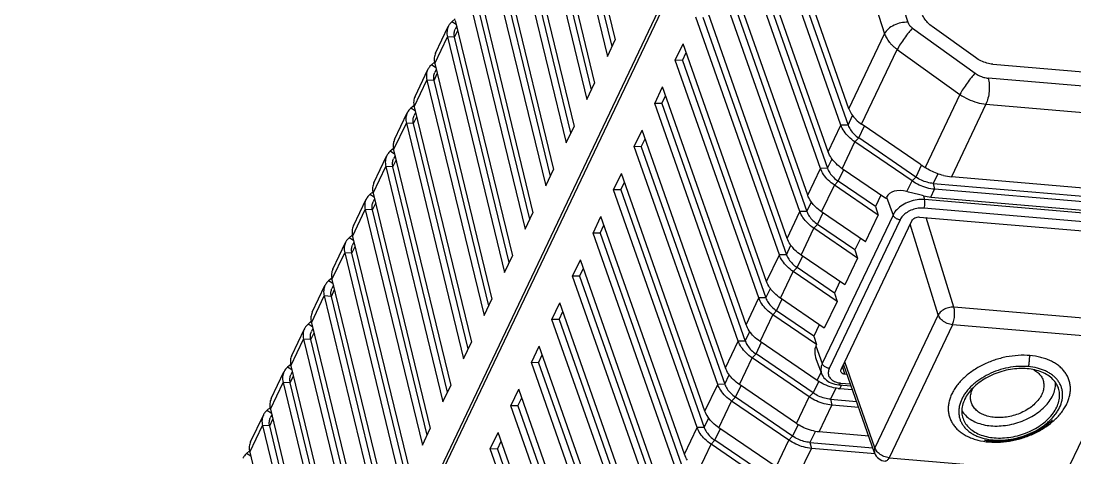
# Model space of a CAD drawing. Header units: millimetres. Extents: x 14276 to 15242, y -9916 to -8542.
# Drawn here: x 14441.6 to 14525.8, y -9516.4 to -9481.6 of the extents above; entities that cross this region are included whole.
import ezdxf

# ---------------------------------------------------------------- set-up
doc = ezdxf.new("R2010")
doc.units = ezdxf.units.MM

# ---------------------------------------------------------------- blocks, each defined once
blk = doc.blocks.new('u9')
at = {"color": 7, "linetype": 'Continuous'}
for p, q in [((256.083, 226.016), (317.524, 354.946)), ((256.178, 225.673), (317.604, 354.573)), ((279.525, 282.701), (272.857, 301.658)), ((273.42, 301.666), (280.095, 282.69)), ((299.322, 282.958), (294.754, 301.754)), ((272.794, 300.353), (279.469, 281.377)), ((298.305, 280.824), (293.737, 299.62)), ((277.883, 279.254), (271.214, 298.211)), ((271.777, 298.219), (278.452, 279.243)), ((297.679, 279.51), (293.111, 298.307)), ((293.362, 298.833), (297.732, 280.853)), ((271.151, 296.906), (277.826, 277.929)), ((296.662, 277.376), (292.094, 296.173)), ((296.037, 276.063), (291.469, 294.859)), ((291.719, 295.386), (296.089, 277.406)), ((276.24, 275.806), (269.572, 294.764)), ((270.134, 294.772), (276.809, 275.795)), ((269.508, 293.458), (276.183, 274.482)), ((295.02, 273.929), (290.452, 292.726)), ((290.076, 291.938), (294.446, 273.959)), ((274.597, 272.359), (267.929, 291.316)), ((268.491, 291.324), (275.166, 272.348)), ((294.394, 272.616), (289.826, 291.412)), ((267.866, 290.011), (274.54, 271.035)), ((293.377, 270.482), (288.809, 289.278)), ((288.434, 288.491), (292.803, 270.511)), ((272.954, 268.912), (266.286, 287.869)), ((266.849, 287.877), (273.523, 268.901)), ((292.751, 269.168), (288.183, 287.965)), ((266.223, 286.564), (272.898, 267.587)), ((291.734, 267.035), (287.166, 285.831)), ((255.45, 284.779), (254.433, 282.645)), ((257.579, 285.116), (262.144, 282)), ((257.885, 285.432), (262.45, 282.316)), ((286.791, 285.044), (291.16, 267.064)), ((234.054, 284.6), (228.993, 273.982)), ((248.221, 283.391), (234.054, 284.6)), ((257.259, 284.118), (256.242, 281.985)), ((257.259, 284.118), (261.824, 281.003)), ((263.467, 284.45), (262.45, 282.316)), ((271.312, 265.464), (264.643, 284.422)), ((265.206, 284.43), (271.881, 265.454)), ((291.108, 265.721), (286.54, 284.518)), ((243.16, 272.773), (248.221, 283.391)), ((249.341, 283.08), (254.433, 282.645)), ((264.58, 283.116), (263.563, 280.983)), ((264.58, 283.116), (271.255, 264.14)), ((299.244, 283.281), (299.591, 283.063)), ((299.332, 282.841), (299.591, 283.063)), ((244.289, 271.993), (249.349, 282.612)), ((249.349, 282.612), (251.763, 275.731)), ((249.379, 283.002), (251.859, 275.933)), ((254.545, 282.177), (249.518, 282.606)), ((254.545, 282.177), (254.433, 282.645)), ((262.144, 282), (262.45, 282.316)), ((279.525, 282.701), (279.225, 282.07)), ((280.095, 282.69), (279.469, 281.377)), ((279.525, 282.701), (280.095, 282.69)), ((285.523, 282.384), (284.897, 281.07)), ((290.091, 263.587), (285.523, 282.384)), ((299.322, 282.958), (298.305, 280.824)), ((240.07, 282.059), (240.026, 282.063)), ((240.112, 282.055), (240.07, 282.059)), ((240.152, 282.051), (240.112, 282.055)), ((240.191, 282.046), (240.152, 282.051)), ((240.23, 282.042), (240.191, 282.046)), ((240.267, 282.037), (240.23, 282.042)), ((240.303, 282.032), (240.267, 282.037)), ((240.338, 282.027), (240.303, 282.032)), ((240.373, 282.022), (240.338, 282.027)), ((240.406, 282.017), (240.373, 282.022)), ((240.439, 282.012), (240.406, 282.017)), ((240.472, 282.006), (240.439, 282.012)), ((240.503, 282.001), (240.472, 282.006)), ((240.534, 281.996), (240.503, 282.001)), ((240.576, 281.988), (240.534, 281.996)), ((240.584, 281.986), (240.576, 281.988)), ((249.846, 281.67), (253.807, 281.332)), ((254.115, 281.277), (254.545, 282.177)), ((255.489, 280.732), (255.936, 281.669)), ((255.936, 281.669), (256.242, 281.985)), ((255.936, 281.669), (260.501, 278.553)), ((256.242, 281.985), (260.807, 278.869)), ((262.144, 282), (261.697, 281.063)), ((285.148, 281.597), (289.518, 263.617)), ((299.256, 282.124), (298.239, 279.991)), ((235.329, 280.535), (235.302, 280.511)), ((235.357, 280.56), (235.329, 280.535)), ((235.386, 280.584), (235.357, 280.56)), ((235.415, 280.609), (235.386, 280.584)), ((235.445, 280.634), (235.415, 280.609)), ((235.476, 280.659), (235.445, 280.634)), ((235.507, 280.685), (235.476, 280.659)), ((235.539, 280.71), (235.507, 280.685)), ((235.572, 280.736), (235.539, 280.71)), ((235.606, 280.762), (235.572, 280.736)), ((235.64, 280.789), (235.606, 280.762)), ((235.675, 280.815), (235.64, 280.789)), ((235.712, 280.842), (235.675, 280.815)), ((235.749, 280.869), (235.712, 280.842)), ((235.787, 280.896), (235.749, 280.869)), ((235.826, 280.924), (235.787, 280.896)), ((235.866, 280.952), (235.826, 280.924)), ((235.907, 280.98), (235.866, 280.952)), ((235.949, 281.008), (235.907, 280.98)), ((235.993, 281.036), (235.949, 281.008)), ((253.807, 281.332), (252.791, 279.198)), ((255.616, 280.671), (254.599, 278.537)), ((255.616, 280.671), (260.181, 277.555)), ((261.824, 281.003), (260.807, 278.869)), ((263.001, 280.975), (262.638, 280.214)), ((263.001, 280.975), (263.563, 280.983)), ((269.669, 262.017), (263.001, 280.975)), ((263.563, 280.983), (270.238, 262.006)), ((289.465, 262.274), (284.897, 281.07)), ((297.732, 280.853), (297.473, 280.311)), ((297.732, 280.853), (298.305, 280.824)), ((235.176, 280.396), (235.154, 280.375)), ((235.199, 280.418), (235.176, 280.396)), ((235.224, 280.441), (235.199, 280.418)), ((235.25, 280.464), (235.224, 280.441)), ((235.276, 280.488), (235.25, 280.464)), ((235.302, 280.511), (235.276, 280.488)), ((297.567, 279.974), (297.68, 280.213)), ((297.601, 279.834), (297.948, 279.616)), ((250.649, 279.381), (252.791, 279.198)), ((252.902, 278.73), (250.815, 278.908)), ((252.902, 278.73), (252.791, 279.198)), ((260.501, 278.553), (260.807, 278.869)), ((262.937, 279.669), (261.92, 277.535)), ((262.937, 279.669), (269.612, 260.693)), ((277.883, 279.254), (277.582, 278.623)), ((278.452, 279.243), (277.826, 277.929)), ((277.883, 279.254), (278.452, 279.243)), ((283.881, 278.936), (283.255, 277.623)), ((288.449, 260.14), (283.881, 278.936)), ((297.679, 279.51), (296.662, 277.376)), ((297.689, 279.394), (297.948, 279.616)), ((252.473, 277.829), (252.902, 278.73)), ((253.846, 277.284), (254.293, 278.222)), ((254.293, 278.222), (254.599, 278.537)), ((254.293, 278.222), (258.858, 275.106)), ((254.599, 278.537), (259.164, 275.422)), ((260.501, 278.553), (260.054, 277.616)), ((283.505, 278.149), (287.875, 260.17)), ((297.613, 278.677), (296.596, 276.543)), ((251.144, 277.972), (252.165, 277.885)), ((252.244, 277.57), (251.255, 277.654)), ((252.095, 277.432), (251.309, 277.499)), ((252.165, 277.885), (252.024, 277.589)), ((253.973, 277.224), (253.658, 276.563)), ((253.973, 277.224), (258.538, 274.108)), ((260.181, 277.555), (259.164, 275.422)), ((261.358, 277.527), (260.996, 276.767)), ((261.358, 277.527), (261.92, 277.535)), ((268.026, 258.57), (261.358, 277.527)), ((261.92, 277.535), (268.595, 258.559)), ((287.823, 258.827), (283.255, 277.623)), ((296.089, 277.406), (295.83, 276.864)), ((296.089, 277.406), (296.662, 277.376)), ((252.054, 276.341), (246.402, 264.482)), ((251.576, 276.74), (251.758, 276.725)), ((251.758, 276.725), (251.937, 276.096)), ((254.036, 275.555), (253.616, 276.675)), ((295.924, 276.527), (296.038, 276.765)), ((295.958, 276.386), (296.306, 276.168)), ((247.346, 264.402), (252.997, 276.26)), ((247.907, 264.021), (253.558, 275.88)), ((254.071, 274.464), (253.558, 275.88)), ((261.294, 276.222), (260.278, 274.088)), ((261.294, 276.222), (267.969, 257.246)), ((276.24, 275.806), (275.939, 275.175)), ((276.809, 275.795), (276.183, 274.482)), ((276.24, 275.806), (276.809, 275.795)), ((282.238, 275.489), (281.612, 274.176)), ((286.806, 256.693), (282.238, 275.489)), ((296.037, 276.063), (295.02, 273.929)), ((296.046, 275.947), (296.306, 276.168)), ((75.248, 275.299), (243.242, 260.965)), ((258.858, 275.106), (258.412, 274.169)), ((258.858, 275.106), (259.164, 275.422)), ((281.863, 274.702), (286.232, 256.722)), ((295.971, 275.23), (294.954, 273.096)), ((228.993, 273.982), (243.16, 272.773)), ((254.023, 274.362), (254.071, 274.464)), ((254.235, 273.693), (254.023, 274.362)), ((254.023, 274.362), (257.522, 271.974)), ((258.538, 274.108), (257.522, 271.974)), ((259.715, 274.08), (259.353, 273.32)), ((259.715, 274.08), (260.278, 274.088)), ((266.383, 255.123), (259.715, 274.08)), ((260.278, 274.088), (266.952, 255.112)), ((286.18, 255.379), (281.612, 274.176)), ((294.446, 273.959), (294.188, 273.417)), ((294.446, 273.959), (295.02, 273.929)), ((252.38, 270.915), (253.397, 273.049)), ((253.397, 273.049), (256.896, 270.661)), ((253.798, 272.775), (254.235, 273.693)), ((254.235, 273.693), (257.216, 271.659)), ((294.281, 273.079), (294.395, 273.318)), ((294.315, 272.939), (294.663, 272.721)), ((228.873, 272.591), (243.041, 271.382)), ((259.652, 272.775), (258.635, 270.641)), ((259.652, 272.775), (266.326, 253.798)), ((274.597, 272.359), (274.296, 271.728)), ((275.166, 272.348), (274.54, 271.035)), ((274.597, 272.359), (275.166, 272.348)), ((294.394, 272.616), (293.377, 270.482)), ((294.403, 272.499), (294.663, 272.721)), ((243.041, 271.382), (245.264, 264.221)), ((244.289, 271.993), (246.534, 264.759)), ((257.216, 271.659), (256.769, 270.721)), ((257.216, 271.659), (257.522, 271.974)), ((280.595, 272.042), (279.969, 270.729)), ((280.22, 271.255), (284.589, 253.275)), ((285.163, 253.245), (280.595, 272.042)), ((294.328, 271.783), (293.311, 269.649)), ((252.592, 270.246), (252.38, 270.915)), ((252.38, 270.915), (255.879, 268.527)), ((256.896, 270.661), (255.879, 268.527)), ((258.072, 270.633), (257.71, 269.872)), ((258.072, 270.633), (258.635, 270.641)), ((264.74, 251.675), (258.072, 270.633)), ((258.635, 270.641), (265.31, 251.665)), ((284.537, 251.932), (279.969, 270.729)), ((292.803, 270.511), (292.545, 269.969)), ((292.803, 270.511), (293.377, 270.482)), ((250.737, 267.468), (251.754, 269.602)), ((251.754, 269.602), (255.253, 267.214)), ((252.155, 269.328), (252.592, 270.246)), ((252.592, 270.246), (255.573, 268.211)), ((292.638, 269.632), (292.752, 269.871)), ((240.476, 255.161), (72.482, 269.496)), ((258.009, 269.327), (256.992, 267.194)), ((258.009, 269.327), (264.684, 250.351)), ((272.954, 268.912), (272.654, 268.281)), ((273.523, 268.901), (272.898, 267.587)), ((272.954, 268.912), (273.523, 268.901)), ((292.751, 269.168), (291.734, 267.035)), ((292.672, 269.492), (293.02, 269.274)), ((292.761, 269.052), (293.02, 269.274)), ((255.573, 268.211), (255.126, 267.274)), ((255.573, 268.211), (255.879, 268.527)), ((278.952, 268.595), (278.326, 267.281)), ((283.52, 249.798), (278.952, 268.595)), ((292.685, 268.335), (291.668, 266.202)), ((72.297, 267.429), (240.291, 253.095)), ((250.949, 266.798), (250.737, 267.468)), ((250.737, 267.468), (254.236, 265.08)), ((255.253, 267.214), (254.236, 265.08)), ((256.43, 267.186), (256.067, 266.425)), ((256.43, 267.186), (256.992, 267.193)), ((263.098, 248.228), (256.43, 267.186)), ((256.992, 267.194), (263.667, 248.217)), ((282.894, 248.485), (278.326, 267.281)), ((278.577, 267.807), (282.947, 249.828)), ((291.16, 267.064), (290.902, 266.522)), ((291.16, 267.064), (291.734, 267.035)), ((239.928, 251.978), (73.287, 266.197)), ((250.512, 265.881), (250.949, 266.798)), ((250.949, 266.798), (253.93, 264.764)), ((290.996, 266.185), (291.109, 266.423)), ((245.778, 264.177), (229.957, 265.527)), ((250.111, 266.154), (249.094, 264.02)), ((250.111, 266.154), (253.61, 263.766)), ((256.366, 265.88), (255.349, 263.746)), ((256.366, 265.88), (263.041, 246.904)), ((271.312, 265.464), (271.011, 264.834)), ((271.881, 265.454), (271.255, 264.14)), ((271.312, 265.464), (271.881, 265.454)), ((291.108, 265.721), (290.091, 263.587)), ((291.03, 266.045), (291.377, 265.827)), ((291.118, 265.605), (291.377, 265.827)), ((229.62, 264.82), (245.441, 263.47)), ((253.93, 264.764), (253.483, 263.827)), ((253.93, 264.764), (254.236, 265.08)), ((277.309, 265.147), (276.684, 263.834)), ((281.877, 246.351), (277.309, 265.147)), ((291.042, 264.888), (290.025, 262.754)), ((229.557, 264.134), (245.379, 262.784)), ((244.874, 262.586), (229.622, 263.888)), ((248.42, 262.605), (247.907, 264.021)), ((249.307, 263.351), (249.094, 264.02)), ((249.094, 264.02), (252.593, 261.632)), ((253.61, 263.766), (252.593, 261.632)), ((254.787, 263.738), (254.424, 262.978)), ((254.787, 263.738), (255.349, 263.746)), ((261.455, 244.781), (254.787, 263.738)), ((255.349, 263.746), (262.024, 244.77)), ((281.252, 245.038), (276.684, 263.834)), ((276.934, 264.36), (281.304, 246.381)), ((230.288, 263.181), (244.577, 261.962)), ((248.869, 262.433), (249.307, 263.351)), ((249.307, 263.351), (252.287, 261.317)), ((289.518, 263.617), (289.259, 263.075)), ((289.353, 262.738), (289.466, 262.976)), ((289.518, 263.617), (290.091, 263.587)), ((244.688, 261.494), (230.447, 262.709)), ((244.874, 262.586), (244.577, 261.962)), ((245.458, 262.481), (245.379, 262.784)), ((246.791, 262.152), (246.385, 261.301)), ((248.468, 262.707), (248.42, 262.605)), ((248.468, 262.707), (251.967, 260.319)), ((254.723, 262.433), (253.706, 260.299)), ((254.723, 262.433), (261.398, 243.457)), ((269.669, 262.017), (269.368, 261.386)), ((270.238, 262.006), (269.612, 260.693)), ((269.669, 262.017), (270.238, 262.006)), ((289.465, 262.274), (288.449, 260.14)), ((289.387, 262.597), (289.735, 262.379)), ((289.475, 262.158), (289.735, 262.379)), ((244.323, 260.728), (244.688, 261.494)), ((244.688, 261.494), (244.577, 261.962)), ((246.079, 260.985), (246.385, 261.301)), ((246.385, 261.301), (250.95, 258.185)), ((252.287, 261.317), (251.841, 260.379)), ((252.287, 261.317), (252.593, 261.632)), ((275.667, 261.7), (275.041, 260.387)), ((280.235, 242.904), (275.667, 261.7)), ((289.399, 261.441), (288.383, 259.307)), ((240.476, 255.161), (243.242, 260.965)), ((245.618, 260.018), (246.079, 260.985)), ((246.079, 260.985), (250.644, 257.869)), ((251.967, 260.319), (250.95, 258.185)), ((253.144, 260.291), (253.706, 260.299)), ((253.706, 260.299), (260.381, 241.323)), ((279.609, 241.59), (275.041, 260.387)), ((275.292, 260.913), (279.661, 242.933)), ((242.556, 254.386), (245.34, 260.227)), ((245.732, 259.963), (250.297, 256.847)), ((253.144, 260.291), (252.782, 259.531)), ((259.812, 241.334), (253.144, 260.291)), ((287.875, 260.17), (287.617, 259.628)), ((287.71, 259.29), (287.824, 259.529)), ((287.875, 260.17), (288.449, 260.14)), ((253.081, 258.986), (252.064, 256.852)), ((253.081, 258.986), (259.755, 240.009)), ((287.823, 258.827), (286.806, 256.693)), ((287.744, 259.15), (288.092, 258.932)), ((287.832, 258.71), (288.092, 258.932)), ((250.644, 257.869), (250.183, 256.902)), ((250.644, 257.869), (250.95, 258.185)), ((268.026, 258.57), (267.725, 257.939)), ((268.595, 258.559), (267.969, 257.246)), ((268.026, 258.57), (268.595, 258.559)), ((274.024, 258.253), (273.398, 256.94)), ((278.592, 239.456), (274.024, 258.253)), ((287.757, 257.994), (286.74, 255.86)), ((277.966, 238.143), (273.398, 256.94)), ((273.649, 257.466), (278.018, 239.486)), ((250.413, 256.768), (247.566, 250.795)), ((250.297, 256.847), (250.355, 256.808)), ((250.355, 256.808), (250.413, 256.768)), ((251.501, 256.844), (251.134, 256.073)), ((251.501, 256.844), (252.064, 256.852)), ((258.169, 237.886), (251.501, 256.844)), ((252.064, 256.852), (258.738, 237.875)), ((286.232, 256.722), (285.974, 256.18)), ((286.232, 256.722), (286.806, 256.693)), ((251.439, 255.534), (248.586, 249.546)), ((251.439, 255.534), (258.113, 236.562)), ((286.18, 255.379), (285.163, 253.245)), ((286.067, 255.843), (286.181, 256.082)), ((286.101, 255.703), (286.449, 255.485)), ((286.19, 255.263), (286.449, 255.485)), ((266.383, 255.123), (266.083, 254.492)), ((266.952, 255.112), (266.326, 253.798)), ((266.383, 255.123), (266.952, 255.112)), ((272.381, 254.806), (271.755, 253.492)), ((276.949, 236.009), (272.381, 254.806)), ((286.114, 254.546), (285.097, 252.412)), ((247.566, 250.795), (242.556, 254.386)), ((272.006, 254.018), (276.375, 236.039)), ((276.323, 234.696), (271.755, 253.492)), ((284.589, 253.275), (284.331, 252.733)), ((284.589, 253.275), (285.163, 253.245)), ((246.338, 249.11), (241.329, 252.701)), ((284.537, 251.932), (283.52, 249.798)), ((284.424, 252.396), (284.538, 252.634)), ((284.459, 252.256), (284.806, 252.037)), ((284.547, 251.816), (284.806, 252.037)), ((241.312, 251.453), (244.764, 248.978)), ((264.74, 251.675), (264.44, 251.045)), ((265.31, 251.665), (264.684, 250.351)), ((264.74, 251.675), (265.31, 251.665)), ((270.738, 251.358), (270.112, 250.045)), ((275.306, 232.562), (270.738, 251.358)), ((284.471, 251.099), (283.454, 248.965)), ((270.363, 250.571), (274.733, 232.592)), ((256.083, 226.016), (248.586, 249.546)), ((274.681, 231.249), (270.112, 250.045)), ((282.947, 249.828), (282.688, 249.286)), ((282.947, 249.828), (283.52, 249.798)), ((254.213, 225.101), (246.715, 248.63)), ((282.782, 248.949), (282.895, 249.187)), ((282.816, 248.808), (283.164, 248.59)), ((282.904, 248.368), (283.164, 248.59))]:
    blk.add_line(p, q, dxfattribs=at)
blk.add_lwpolyline([(240.026, 282.063), (239.972, 282.067), (239.921, 282.071), (239.871, 282.074), (239.821, 282.076), (239.771, 282.079), (239.721, 282.08), (239.671, 282.082), (239.622, 282.083), (239.573, 282.083), (239.524, 282.083), (239.475, 282.083), (239.427, 282.082), (239.378, 282.081), (239.33, 282.08), (239.282, 282.078), (239.235, 282.076), (239.187, 282.073), (239.14, 282.071), (239.093, 282.067), (239.046, 282.064), (238.999, 282.06), (238.953, 282.056), (238.907, 282.051), (238.861, 282.047), (238.815, 282.041), (238.77, 282.036), (238.725, 282.03), (238.68, 282.024), (238.635, 282.018), (238.591, 282.011), (238.547, 282.005), (238.503, 281.998), (238.459, 281.99), (238.416, 281.983), (238.373, 281.975), (238.33, 281.967), (238.287, 281.958), (238.245, 281.95), (238.203, 281.941), (238.161, 281.932), (238.119, 281.923), (238.078, 281.913), (238.037, 281.903), (237.996, 281.894), (237.955, 281.883), (237.915, 281.873), (237.875, 281.863), (237.835, 281.852), (237.796, 281.841), (237.757, 281.83), (237.718, 281.819), (237.679, 281.807), (237.641, 281.796), (237.603, 281.784), (237.565, 281.772), (237.528, 281.76), (237.49, 281.748), (237.453, 281.736), (237.417, 281.724), (237.38, 281.711), (237.344, 281.698), (237.309, 281.686), (237.273, 281.673), (237.238, 281.66), (237.203, 281.646), (237.169, 281.633), (237.135, 281.62), (237.101, 281.606), (237.067, 281.593), (237.034, 281.579), (237.001, 281.566), (236.968, 281.552), (236.936, 281.538), (236.904, 281.524), (236.872, 281.51), (236.841, 281.496), (236.81, 281.482), (236.779, 281.468), (236.748, 281.454), (236.718, 281.44), (236.688, 281.426), (236.659, 281.411), (236.629, 281.397), (236.6, 281.383), (236.572, 281.368), (236.543, 281.354), (236.515, 281.339), (236.488, 281.325), (236.46, 281.31), (236.433, 281.296), (236.406, 281.281), (236.379, 281.267), (236.353, 281.252), (236.327, 281.238), (236.301, 281.223), (236.276, 281.209), (236.251, 281.194), (236.226, 281.18), (236.201, 281.165), (236.177, 281.151), (236.153, 281.136), (236.129, 281.122), (236.106, 281.107), (236.082, 281.093), (236.06, 281.079), (236.037, 281.064), (235.993, 281.036)], dxfattribs=at)
for centre, radius, start, end in [((248.435, 282.671), 1, 19.33228, 85.11747), ((253.43, 277.468), 3.879, 55.68905, 57.40596), ((239.66, 278.77), 2.081, 331.76315, 334.50765), ((238.614, 280.713), 4.1, 314.89122, 315.87094), ((251.946, 275.682), 1.757, 81.32826, 85.15189), ((251.887, 274.642), 3.255, 82.7517, 85.11513), ((251.787, 274.02), 3.879, 55.68905, 57.40596), ((224.431, 228.748), 37.791, 55.81079, 56.40647), ((224.749, 229.218), 37.223, 55.6873, 55.80951), ((248.736, 254.239), 3.031, 44.17681, 45.38588)]:
    blk.add_arc(centre, radius, start, end, dxfattribs=at)
for centre, major_axis, ratio, start_param, end_param in [((251.792, 276.019), (2.18, -1.714), 0.547569, 0.122757, 0.733088), ((245.387, 260.62), (2.304, -1.206), 0.679603, 1.883433, 2.123595), ((246.141, 264.161), (2.18, -1.714), 0.547569, -0.886957, 0.122757), ((243.971, 258.985), (2.773, -1.151), 0.586774, 1.844461, 2.068036)]:
    blk.add_ellipse(centre, major_axis=major_axis, ratio=ratio, start_param=start_param, end_param=end_param, dxfattribs=at)
for points, start_tangent, end_tangent in [([(248.221, 283.391), (248.298, 283.525), (248.382, 283.617), (248.468, 283.663), (248.52, 283.667)], (0.430194, 0.902736), (0.996864, -0.079136)), ([(248.221, 283.391), (248.428, 283.357), (248.635, 283.289), (248.832, 283.191), (249.01, 283.067), (249.161, 282.925), (249.275, 282.77), (249.349, 282.612)], (0.996379, -0.085018), (0.313508, -0.949586)), ([(264.338, 283.594), (264.581, 283.116)], (0.555139, -0.831758), (0.331816, -0.943344)), ([(299.591, 283.063), (299.799, 283.293)], (0.760178, 0.649715), (0.564263, 0.825595)), ([(299.799, 283.293), (299.863, 283.4), (299.882, 283.438)], (0.564263, 0.825595), (0.429292, 0.903166)), ([(249.349, 282.612), (249.398, 282.771), (249.398, 282.925), (249.379, 283.002)], (0.414164, 0.910202), (-0.330845, 0.943685)), ([(254.433, 282.645), (255.053, 282.534), (255.669, 282.309), (256.242, 281.985)], (0.996379, -0.085018), (0.825973, -0.56371)), ([(262.45, 282.316), (262.942, 281.914), (263.321, 281.46), (263.564, 280.983)], (0.825973, -0.56371), (0.331816, -0.943344)), ([(299.256, 282.124), (299.359, 282.498), (299.323, 282.957)], (0.429283, 0.90317), (-0.236152, 0.971716)), ([(239.896, 281.977), (239.107, 281.985), (238.294, 281.881), (237.489, 281.668), (236.723, 281.354), (236.025, 280.952), (235.71, 280.722), (235.422, 280.476), (234.938, 279.945), (234.746, 279.666), (234.59, 279.38), (234.393, 278.802), (234.354, 278.515), (234.354, 278.233), (234.394, 277.959), (234.474, 277.696), (234.592, 277.446), (234.748, 277.21), (234.94, 276.993), (235.167, 276.796), (235.426, 276.62), (235.714, 276.467), (236.029, 276.339), (236.368, 276.238), (237.103, 276.116)], (-0.996379, 0.085018), (0.996379, -0.085018)), ([(239.814, 281.804), (239.155, 281.817), (238.476, 281.745), (237.798, 281.592), (237.141, 281.361), (236.526, 281.06), (235.97, 280.697), (235.492, 280.285), (235.105, 279.835), (234.82, 279.36), (234.648, 278.877), (234.593, 278.398), (234.656, 277.939), (234.684, 277.848)], (-0.996379, 0.085018), (0.318811, -0.947818)), ([(240.25, 282.134), (239.321, 282.144), (238.365, 282.022), (237.418, 281.771), (236.516, 281.402), (235.696, 280.928), (235.325, 280.658), (235.088, 280.459)], (-0.996379, 0.085018), (-0.75058, -0.66078)), ([(236.964, 275.239), (237.893, 275.229), (238.849, 275.351), (239.796, 275.602), (240.698, 275.971), (241.518, 276.445), (241.889, 276.715), (242.227, 277.005), (242.797, 277.629), (243.023, 277.958), (243.206, 278.294), (243.345, 278.634), (243.438, 278.974), (243.485, 279.312), (243.485, 279.643), (243.437, 279.965), (243.343, 280.275), (243.204, 280.57), (243.021, 280.847), (242.794, 281.102), (242.528, 281.335), (242.224, 281.542), (241.885, 281.721), (241.514, 281.871), (241.115, 281.991), (240.25, 282.134)], (0.996379, -0.085018), (-0.996379, 0.085018)), ([(237.103, 276.116), (237.893, 276.108), (238.706, 276.212), (239.511, 276.425), (240.277, 276.739), (240.974, 277.141), (241.289, 277.371), (241.577, 277.617), (242.061, 278.148), (242.253, 278.427), (242.409, 278.713), (242.606, 279.291), (242.646, 279.578), (242.646, 279.86), (242.606, 280.134), (242.526, 280.397), (242.407, 280.648), (242.252, 280.883), (242.059, 281.1), (241.833, 281.297), (241.574, 281.473), (241.286, 281.626), (240.971, 281.754), (240.632, 281.855), (239.896, 281.977)], (0.996379, -0.085018), (-0.996379, 0.085018)), ([(242.35, 280.129), (242.343, 280.154), (242.163, 280.579), (241.872, 280.957), (241.478, 281.278), (240.993, 281.531), (240.433, 281.708), (239.814, 281.804)], (-0.251587, 0.967835), (-0.996379, 0.085018)), ([(240.026, 282.063), (239.991, 282.062), (239.974, 282.058), (239.957, 282.05), (239.925, 282.023), (239.91, 282.003), (239.896, 281.977)], (-0.996453, 0.084152), (-0.430194, -0.902736)), ([(240.25, 282.134), (240.231, 282.1), (240.21, 282.076), (240.189, 282.06), (240.167, 282.051), (240.154, 282.048)], (-0.430194, -0.902736), (-0.989732, -0.142936)), ([(254.545, 282.177), (255.022, 282.091), (255.496, 281.918), (255.936, 281.669)], (0.996379, -0.085018), (0.825973, -0.56371)), ([(263.001, 280.975), (262.814, 281.342), (262.522, 281.691), (262.144, 282)], (-0.331816, 0.943344), (-0.825973, 0.56371)), ([(240.081, 280.845), (239.428, 280.857), (238.755, 280.786), (238.083, 280.634), (237.432, 280.405), (236.821, 280.106), (236.271, 279.747), (235.796, 279.338), (235.412, 278.892), (235.13, 278.422), (234.96, 277.942), (234.905, 277.468), (234.906, 277.416)], (-0.996379, 0.085018), (0.037153, -0.99931)), ([(242.402, 279.643), (242.122, 280.005), (241.731, 280.323), (241.251, 280.573), (240.695, 280.749), (240.081, 280.845)], (-0.513678, 0.857983), (-0.996379, 0.085018)), ([(253.807, 281.332), (254.428, 281.22)], (0.996379, -0.085018), (0.964844, -0.262824)), ([(254.428, 281.22), (255.044, 280.995), (255.519, 280.735)], (0.964844, -0.262824), (0.842492, -0.538709)), ([(261.824, 281.003), (262.316, 280.601), (262.421, 280.492)], (0.825973, -0.56371), (0.679163, -0.733987)), ([(297.732, 280.853), (297.759, 280.5), (297.68, 280.213)], (0.236152, -0.971716), (-0.429288, -0.903168)), ([(298.239, 279.991), (298.342, 280.364), (298.306, 280.824)], (0.429292, 0.903166), (-0.236152, 0.971716)), ([(235.088, 280.459), (234.986, 280.368), (234.417, 279.744), (234.191, 279.415), (234.008, 279.079), (233.869, 278.739), (233.776, 278.399), (233.729, 278.061), (233.729, 277.73), (233.777, 277.408), (233.87, 277.098), (234.01, 276.803), (234.193, 276.526), (234.42, 276.271), (234.686, 276.038), (234.99, 275.831), (235.329, 275.652), (235.7, 275.502), (236.099, 275.382), (236.964, 275.239)], (-0.75058, -0.66078), (0.996379, -0.085018)), ([(236.019, 278.346), (236.247, 278.722), (236.561, 279.077), (236.951, 279.399), (237.403, 279.678), (237.902, 279.903), (238.431, 280.067), (238.971, 280.164), (239.505, 280.192), (240.015, 280.148), (240.482, 280.035), (240.891, 279.857), (241.228, 279.619), (241.482, 279.33), (241.644, 278.999), (241.662, 278.937)], (0.430194, 0.902736), (0.262528, -0.964925)), ([(241.557, 277.858), (241.895, 278.258), (242.179, 278.733), (242.352, 279.216), (242.407, 279.695), (242.35, 280.129)], (0.696252, 0.717798), (-0.251587, 0.967835)), ([(262.421, 280.492), (262.695, 280.146)], (0.679163, -0.733987), (0.555139, -0.831758)), ([(262.695, 280.146), (262.938, 279.669)], (0.555139, -0.831758), (0.331816, -0.943344)), ([(297.948, 279.616), (298.156, 279.846)], (0.760178, 0.649715), (0.564263, 0.825595)), ([(298.156, 279.846), (298.22, 279.953), (298.239, 279.991)], (0.564263, 0.825595), (0.429292, 0.903166)), ([(241.662, 278.937), (241.708, 278.638), (241.672, 278.259), (241.538, 277.875)], (0.262528, -0.964925), (-0.430194, -0.902736)), ([(252.791, 279.198), (253.411, 279.086), (254.027, 278.861), (254.599, 278.537)], (0.996379, -0.085018), (0.825973, -0.56371)), ([(260.807, 278.869), (261.299, 278.467), (261.678, 278.012), (261.921, 277.535)], (0.825973, -0.56371), (0.331816, -0.943344)), ([(297.613, 278.677), (297.716, 279.051), (297.68, 279.51)], (0.429283, 0.90317), (-0.236152, 0.971716)), ([(235.912, 277.226), (235.849, 277.583), (235.885, 277.962), (236.019, 278.346)], (-0.307372, 0.951589), (0.430194, 0.902736)), ([(252.902, 278.73), (253.379, 278.644), (253.853, 278.471), (254.293, 278.222)], (0.996379, -0.085018), (0.825973, -0.56371)), ([(261.358, 277.527), (261.171, 277.894), (260.879, 278.244), (260.501, 278.553)], (-0.331816, 0.943344), (-0.825973, 0.56371)), ([(234.684, 277.848), (234.836, 277.514), (235.128, 277.136), (235.522, 276.815), (236.006, 276.562), (236.567, 276.385), (237.186, 276.289)], (0.318811, -0.947818), (0.996379, -0.085018)), ([(236.655, 276.37), (236.329, 276.602), (236.075, 276.891), (235.913, 277.222), (235.912, 277.226)], (-0.87035, 0.492434), (-0.307372, 0.951589)), ([(237.186, 276.289), (237.844, 276.276), (238.523, 276.348), (239.201, 276.501), (239.858, 276.732), (240.474, 277.033), (241.029, 277.396), (241.508, 277.808)], (0.996379, -0.085018), (0.708423, 0.705788)), ([(252.095, 277.432), (252.188, 277.554), (252.244, 277.565)], (0.430194, 0.902736), (0.999013, -0.044414)), ([(252.823, 277.161), (252.5, 277.345), (252.211, 277.418)], (-0.760822, 0.64896), (-0.988489, 0.15129)), ([(253.616, 276.675), (253.341, 277.101), (252.867, 277.419), (252.244, 277.57)], (-0.35135, 0.936244), (-0.996379, 0.085018)), ([(252.298, 277.871), (252.785, 277.773)], (0.992026, -0.126036), (0.964844, -0.262824)), ([(252.785, 277.773), (253.401, 277.548), (253.876, 277.288)], (0.964844, -0.262824), (0.842492, -0.538709)), ([(252.997, 276.26), (253.083, 276.588), (253.024, 276.901), (252.823, 277.161)], (0.430194, 0.902736), (-0.760822, 0.64896)), ([(260.181, 277.555), (260.673, 277.153), (260.779, 277.044)], (0.825973, -0.56371), (0.679163, -0.733987)), ([(296.089, 277.406), (296.117, 277.053), (296.038, 276.765)], (0.236152, -0.971716), (-0.429288, -0.903168)), ([(296.596, 276.543), (296.699, 276.917), (296.663, 277.376)], (0.429292, 0.903166), (-0.236152, 0.971716)), ([(251.758, 276.725), (251.922, 276.683), (252.035, 276.596), (252.074, 276.518)], (0.996379, -0.085018), (0.268434, -0.963298)), ([(252.074, 276.518), (252.081, 276.476), (252.054, 276.341)], (0.268434, -0.963298), (-0.430194, -0.902736)), ([(253.558, 275.88), (253.672, 276.319), (253.616, 276.675)], (0.430194, 0.902736), (-0.348033, 0.937482)), ([(260.779, 277.044), (261.052, 276.699)], (0.679163, -0.733987), (0.555139, -0.831758)), ([(261.052, 276.699), (261.295, 276.222)], (0.555139, -0.831758), (0.331816, -0.943344)), ([(296.306, 276.168), (296.513, 276.398)], (0.760178, 0.649715), (0.564263, 0.825595)), ([(296.513, 276.398), (296.577, 276.505), (296.596, 276.543)], (0.564263, 0.825595), (0.429292, 0.903166)), ([(236.964, 275.239), (236.981, 275.281), (236.994, 275.328), (237.014, 275.435), (237.023, 275.523), (237.03, 275.615), (237.042, 275.802), (237.05, 275.892), (237.062, 275.976), (237.08, 276.052), (237.103, 276.116)], (0.430194, 0.902736), (0.430194, 0.902736)), ([(252.997, 276.26), (253.233, 276.196), (253.437, 276.058), (253.558, 275.88)], (0.996379, -0.085018), (0.340817, -0.94013)), ([(295.971, 275.23), (296.073, 275.603), (296.037, 276.063)], (0.429283, 0.90317), (-0.236152, 0.971716)), ([(259.715, 274.08), (259.528, 274.447), (259.237, 274.796), (258.858, 275.106)], (-0.331816, 0.943344), (-0.825973, 0.56371)), ([(259.164, 275.422), (259.656, 275.019), (260.035, 274.565), (260.278, 274.088)], (0.825973, -0.56371), (0.331816, -0.943344)), ([(258.538, 274.108), (259.03, 273.706), (259.136, 273.597)], (0.825973, -0.56371), (0.679163, -0.733987)), ([(294.446, 273.959), (294.474, 273.605), (294.395, 273.318)], (0.236152, -0.971716), (-0.429288, -0.903168)), ([(294.954, 273.096), (295.056, 273.47), (295.02, 273.929)], (0.429292, 0.903166), (-0.236152, 0.971716)), ([(259.136, 273.597), (259.41, 273.252)], (0.679163, -0.733987), (0.555139, -0.831758)), ([(259.41, 273.252), (259.652, 272.775)], (0.555139, -0.831758), (0.331816, -0.943344)), ([(294.663, 272.721), (294.87, 272.951)], (0.760178, 0.649715), (0.564263, 0.825595)), ([(294.87, 272.951), (294.935, 273.058), (294.954, 273.096)], (0.564263, 0.825595), (0.429292, 0.903166)), ([(243.16, 272.773), (243.094, 272.604), (243.04, 272.409), (243.004, 272.196), (242.985, 271.976), (242.985, 271.76), (243.004, 271.559), (243.041, 271.382)], (-0.430194, -0.902736), (0.268475, -0.963287)), ([(243.16, 272.773), (243.367, 272.738), (243.574, 272.67), (243.772, 272.572), (243.95, 272.449), (244.1, 272.306), (244.215, 272.151), (244.289, 271.993)], (0.996379, -0.085018), (0.313508, -0.949586)), ([(294.328, 271.783), (294.43, 272.156), (294.394, 272.616)], (0.429283, 0.90317), (-0.236152, 0.971716)), ([(243.041, 271.382), (243.252, 271.386), (243.47, 271.423), (243.683, 271.492), (243.881, 271.588), (244.053, 271.708), (244.191, 271.845), (244.289, 271.993)], (0.997913, -0.064572), (0.446696, 0.894686)), ([(258.072, 270.633), (257.886, 271), (257.594, 271.349), (257.216, 271.659)], (-0.331816, 0.943344), (-0.825973, 0.56371)), ([(257.522, 271.974), (258.013, 271.572), (258.393, 271.118), (258.635, 270.641)], (0.825973, -0.56371), (0.331816, -0.943344)), ([(256.896, 270.661), (257.387, 270.259), (257.493, 270.15)], (0.825973, -0.56371), (0.679163, -0.733987)), ([(292.803, 270.511), (292.831, 270.158), (292.752, 269.871)], (0.236152, -0.971716), (-0.429288, -0.903168)), ([(293.311, 269.649), (293.414, 270.022), (293.377, 270.482)], (0.429292, 0.903166), (-0.236152, 0.971716)), ([(257.493, 270.15), (257.767, 269.804)], (0.679163, -0.733987), (0.555139, -0.831758)), ([(257.767, 269.804), (258.009, 269.327)], (0.555139, -0.831758), (0.331816, -0.943344)), ([(293.227, 269.504), (293.292, 269.611), (293.311, 269.649)], (0.564263, 0.825595), (0.429292, 0.903166)), ([(292.685, 268.335), (292.788, 268.709), (292.752, 269.168)], (0.429283, 0.90317), (-0.236152, 0.971716)), ([(293.02, 269.274), (293.227, 269.504)], (0.760178, 0.649715), (0.564263, 0.825595)), ([(256.43, 267.186), (256.243, 267.553), (255.951, 267.902), (255.573, 268.211)], (-0.331816, 0.943344), (-0.825973, 0.56371)), ([(255.879, 268.527), (256.371, 268.125), (256.75, 267.671), (256.993, 267.193)], (0.825973, -0.56371), (0.331816, -0.943344)), ([(255.253, 267.214), (255.745, 266.811), (255.85, 266.703)], (0.825973, -0.56371), (0.679163, -0.733987)), ([(291.16, 267.064), (291.188, 266.711), (291.109, 266.423)], (0.236152, -0.971716), (-0.429288, -0.903168)), ([(255.85, 266.703), (256.124, 266.357)], (0.679163, -0.733987), (0.555139, -0.831758)), ([(256.124, 266.357), (256.367, 265.88)], (0.555139, -0.831758), (0.331816, -0.943344)), ([(291.585, 266.057), (291.649, 266.164), (291.668, 266.202)], (0.564263, 0.825595), (0.429292, 0.903166)), ([(291.668, 266.202), (291.771, 266.575), (291.735, 267.034)], (0.429292, 0.903166), (-0.236152, 0.971716)), ([(291.042, 264.888), (291.145, 265.262), (291.109, 265.721)], (0.429283, 0.90317), (-0.236152, 0.971716)), ([(291.377, 265.827), (291.585, 266.057)], (0.760178, 0.649715), (0.564263, 0.825595)), ([(254.787, 263.738), (254.6, 264.105), (254.308, 264.455), (253.93, 264.764)], (-0.331816, 0.943344), (-0.825973, 0.56371)), ([(254.236, 265.08), (254.728, 264.678), (255.107, 264.223), (255.35, 263.746)], (0.825973, -0.56371), (0.331816, -0.943344)), ([(245.379, 262.784), (245.987, 262.804), (246.601, 262.957), (247.16, 263.231), (247.61, 263.598), (247.907, 264.021)], (0.996379, -0.085018), (0.430194, 0.902736)), ([(245.441, 263.47), (245.894, 263.483), (246.361, 263.6), (246.784, 263.807), (247.125, 264.086), (247.346, 264.402)], (0.996379, -0.085018), (0.430194, 0.902736)), ([(246.402, 264.482), (246.304, 264.353), (246.152, 264.25), (245.967, 264.188), (245.778, 264.177)], (-0.430194, -0.902736), (-0.996379, 0.085018)), ([(247.346, 264.402), (247.582, 264.338), (247.786, 264.199), (247.907, 264.021)], (0.996379, -0.085018), (0.340817, -0.94013)), ([(253.61, 263.766), (254.102, 263.364), (254.208, 263.255)], (0.825973, -0.56371), (0.679163, -0.733987)), ([(245.441, 263.47), (245.375, 263.257), (245.352, 263.008), (245.379, 262.784)], (-0.430194, -0.902736), (0.252224, -0.967669)), ([(254.208, 263.255), (254.481, 262.91)], (0.679163, -0.733987), (0.555139, -0.831758)), ([(254.481, 262.91), (254.724, 262.433)], (0.555139, -0.831758), (0.331816, -0.943344)), ([(289.518, 263.617), (289.545, 263.263), (289.466, 262.976)], (0.236152, -0.971716), (-0.429288, -0.903168)), ([(290.025, 262.754), (290.128, 263.128), (290.092, 263.587)], (0.429292, 0.903166), (-0.236152, 0.971716)), ([(245.458, 262.481), (245.872, 262.375), (246.323, 262.266), (246.791, 262.152)], (0.964855, -0.262784), (0.969757, -0.244074)), ([(289.399, 261.441), (289.502, 261.814), (289.466, 262.274)], (0.429283, 0.90317), (-0.236152, 0.971716)), ([(289.735, 262.379), (289.942, 262.609)], (0.760178, 0.649715), (0.564263, 0.825595)), ([(289.942, 262.609), (290.006, 262.716), (290.025, 262.754)], (0.564263, 0.825595), (0.429292, 0.903166)), ([(244.577, 261.962), (245.197, 261.85), (245.813, 261.625), (246.385, 261.301)], (0.996379, -0.085018), (0.825973, -0.56371)), ([(244.688, 261.494), (245.165, 261.408), (245.639, 261.234), (246.079, 260.985)], (0.996379, -0.085018), (0.825973, -0.56371)), ([(253.144, 260.291), (252.957, 260.658), (252.665, 261.007), (252.287, 261.317)], (-0.331816, 0.943344), (-0.825973, 0.56371)), ([(252.593, 261.632), (253.085, 261.23), (253.464, 260.776), (253.707, 260.299)], (0.825973, -0.56371), (0.331816, -0.943344)), ([(243.872, 260.863), (244.383, 260.71), (244.878, 260.496), (245.34, 260.227)], (0.973626, -0.22815), (0.832953, -0.553344)), ([(251.967, 260.319), (252.459, 259.917), (252.565, 259.808)], (0.825973, -0.56371), (0.679163, -0.733987)), ([(252.565, 259.808), (252.838, 259.463)], (0.679163, -0.733987), (0.555139, -0.831758)), ([(252.838, 259.463), (253.081, 258.986)], (0.555139, -0.831758), (0.331816, -0.943344)), ([(287.875, 260.17), (287.903, 259.816), (287.824, 259.529)], (0.236152, -0.971716), (-0.429288, -0.903168)), ([(288.383, 259.307), (288.485, 259.68), (288.449, 260.14)], (0.429292, 0.903166), (-0.236152, 0.971716)), ([(287.757, 257.994), (287.859, 258.367), (287.823, 258.827)], (0.429283, 0.90317), (-0.236152, 0.971716)), ([(288.092, 258.932), (288.299, 259.162)], (0.760178, 0.649715), (0.564263, 0.825595)), ([(288.299, 259.162), (288.364, 259.269), (288.383, 259.307)], (0.564263, 0.825595), (0.429292, 0.903166)), ([(251.501, 256.844), (251.315, 257.211), (251.023, 257.56), (250.644, 257.869)], (-0.331816, 0.943344), (-0.825973, 0.56371)), ([(250.95, 258.185), (251.442, 257.783), (251.822, 257.329), (252.064, 256.852)], (0.825973, -0.56371), (0.331816, -0.943344)), ([(250.865, 256.397), (250.413, 256.768)], (-0.711812, 0.70237), (-0.823855, 0.5668)), ([(251.214, 255.978), (250.91, 256.351)], (-0.555076, 0.8318), (-0.696833, 0.717234)), ([(286.232, 256.722), (286.26, 256.369), (286.181, 256.082)], (0.236152, -0.971716), (-0.429288, -0.903168)), ([(286.74, 255.86), (286.842, 256.233), (286.806, 256.693)], (0.429292, 0.903166), (-0.236152, 0.971716)), ([(251.439, 255.534), (251.214, 255.978)], (-0.331816, 0.943344), (-0.555076, 0.8318)), ([(286.114, 254.546), (286.217, 254.92), (286.18, 255.379)], (0.429283, 0.90317), (-0.236152, 0.971716)), ([(286.449, 255.485), (286.656, 255.715)], (0.760178, 0.649715), (0.564263, 0.825595)), ([(286.656, 255.715), (286.721, 255.822), (286.74, 255.86)], (0.564263, 0.825595), (0.429292, 0.903166)), ([(240.291, 253.095), (240.216, 253.585), (240.225, 254.146), (240.316, 254.698), (240.476, 255.161)], (-0.257582, 0.966256), (0.430194, 0.902736)), ([(242.556, 254.386), (241.899, 254.767), (241.191, 255.031), (240.476, 255.161)], (-0.819361, 0.573278), (-0.99638, 0.085012)), ([(241.329, 252.701), (241.643, 253.047), (241.985, 253.487), (242.305, 253.956), (242.557, 254.386)], (0.710938, 0.703254), (0.464751, 0.885442)), ([(241.329, 252.701), (241.001, 252.895), (240.647, 253.029), (240.291, 253.095)], (-0.812608, 0.582811), (-0.996382, 0.084987)), ([(284.589, 253.275), (284.617, 252.922), (284.538, 252.634)], (0.236152, -0.971716), (-0.429288, -0.903168)), ([(285.097, 252.412), (285.2, 252.786), (285.164, 253.245)], (0.429292, 0.903166), (-0.236152, 0.971716)), ([(239.928, 251.978), (240.404, 251.89), (240.877, 251.711), (241.312, 251.453)], (0.996379, -0.085024), (0.812747, -0.582616)), ([(284.471, 251.099), (284.574, 251.473), (284.538, 251.932)], (0.429283, 0.90317), (-0.236152, 0.971716)), ([(284.806, 252.037), (285.014, 252.268)], (0.760178, 0.649715), (0.564263, 0.825595)), ([(285.014, 252.268), (285.078, 252.374), (285.097, 252.412)], (0.564263, 0.825595), (0.429292, 0.903166)), ([(246.338, 249.11), (246.652, 249.456), (246.994, 249.896), (247.315, 250.365), (247.566, 250.795)], (0.710938, 0.703255), (0.464751, 0.885441)), ([(248.586, 249.546), (248.519, 249.713), (248.433, 249.881), (248.329, 250.047), (248.207, 250.209), (248.068, 250.367), (247.914, 250.518), (247.746, 250.661), (247.566, 250.795)], (-0.321071, 0.947055), (-0.821052, 0.570853)), ([(246.715, 248.63), (247.275, 248.679), (247.827, 248.87), (248.287, 249.174), (248.586, 249.546)], (0.998739, -0.0502), (0.458718, 0.888582)), ([(282.947, 249.828), (282.974, 249.474), (282.895, 249.187)], (0.236152, -0.971716), (-0.429288, -0.903168)), ([(283.454, 248.965), (283.557, 249.339), (283.521, 249.798)], (0.429292, 0.903166), (-0.236152, 0.971716)), ([(244.764, 248.978), (245.137, 248.657), (245.424, 248.292), (245.603, 247.91)], (0.812745, -0.58262), (0.303613, -0.952795)), ([(246.715, 248.63), (246.691, 248.695), (246.659, 248.759), (246.621, 248.823), (246.576, 248.885), (246.524, 248.946), (246.467, 249.004), (246.405, 249.059), (246.338, 249.11)], (-0.303613, 0.952795), (-0.812751, 0.582611)), ([(283.164, 248.59), (283.371, 248.82)], (0.760178, 0.649715), (0.564263, 0.825595)), ([(283.371, 248.82), (283.435, 248.927), (283.454, 248.965)], (0.564263, 0.825595), (0.429292, 0.903166))]:
    blk.add_spline(points, degree=3, dxfattribs=dict(at, start_tangent=start_tangent, end_tangent=end_tangent))

msp = doc.modelspace()

# ---------------------------------------------------------------- block references
at = {"rotation": 180}
msp.add_blockref('u9', (14759.208, -9233.039), dxfattribs=at)

doc.saveas('drawing.dxf')
